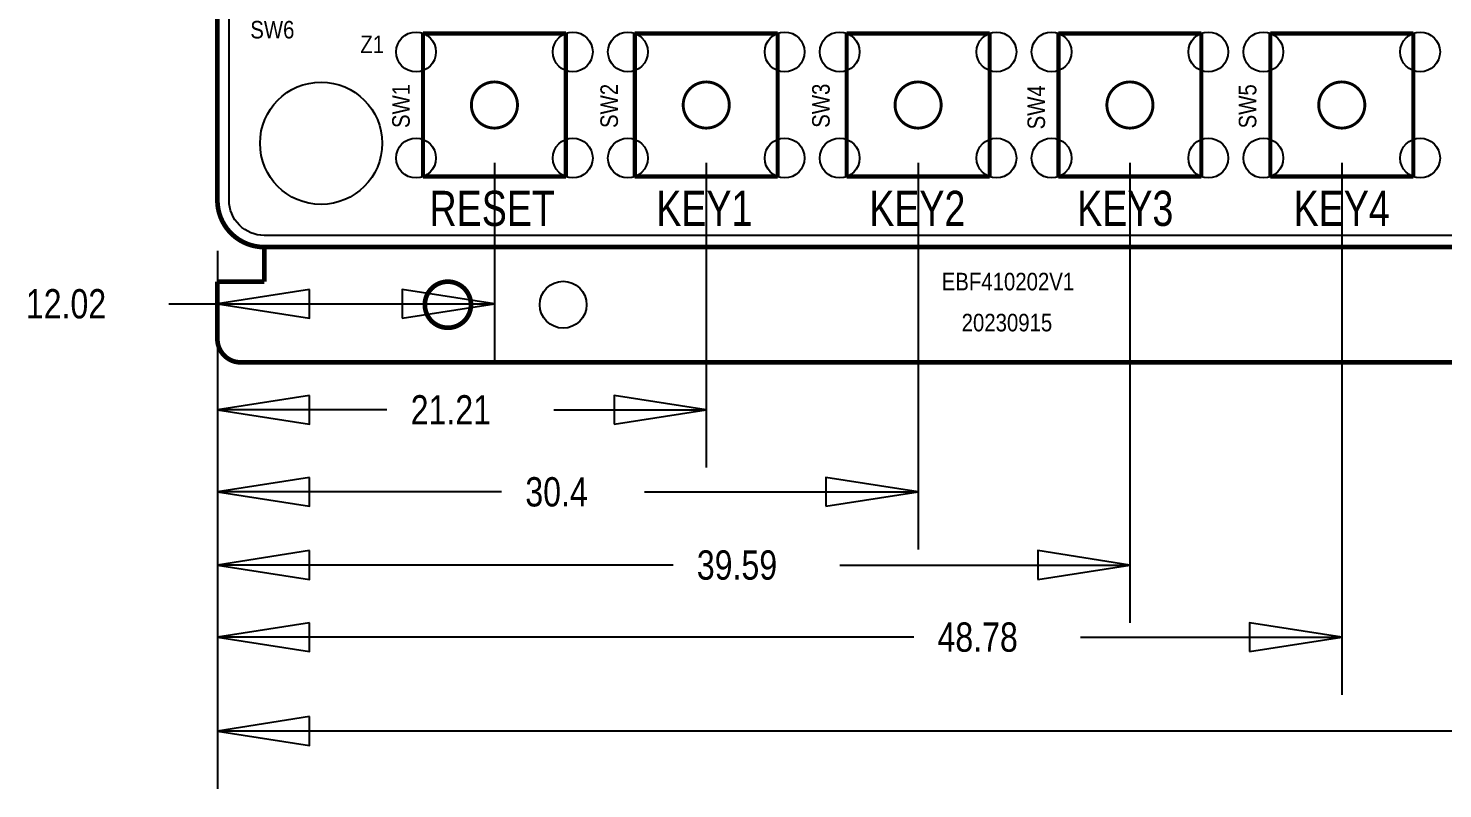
# Model space of a CAD drawing. Extents: x -25 to 204, y -24 to 158.
# Drawn here: x -8.2 to 53.2, y -23.5 to 9.5 of the extents above; entities that cross this region are included whole.
import ezdxf
from ezdxf.enums import TextEntityAlignment as Align

# ---------------------------------------------------------------- set-up
doc = ezdxf.new("R2010")
doc.units = 0
for name, color, linetype in [('BG_DESIGN_OUTLINE', 85, 'CONTINUOUS'), ('BG_DIMENSION', 2, 'CONTINUOUS'), ('BG_OUTLINE', 3, 'CONTINUOUS'), ('BG_SILKSCREEN_TOP', 7, 'CONTINUOUS'), ('PG_SILKSCREEN_TOP', 254, 'CONTINUOUS'), ('PIN_SOLDERMASK_TOP', 92, 'CONTINUOUS'), ('RD_SILKSCREEN_TOP', 7, 'CONTINUOUS'), ('RKI_ALL', 43, 'CONTINUOUS')]:
    doc.layers.add(name, color=color, linetype=linetype)

msp = doc.modelspace()

# ---------------------------------------------------------------- linework, layer by layer
at = {"layer": 'BG_DESIGN_OUTLINE'}
msp.add_lwpolyline([(0.007595, 117.940607), (0.007595, 2.004593, 0.414214), (2.039595, -0.027407), (173.975497, -0.027407, 0.414218), (176.007497, 2.004593), (176.007497, 117.940607, 0.414214), (173.975497, 119.972607), (2.039595, 119.972607, 0.414209)], format="xyb", close=True, dxfattribs=at)
at = {"layer": 'BG_DIMENSION'}
for points in [[(12.026113, 3.631895), (12.026113, -4.985588)], [(21.216112, 3.631895), (21.216112, -9.584309)], [(30.406111, 3.631997), (30.406111, -13.139293)], [(39.596111, 3.631895), (39.596111, -16.313302)], [(48.786009, 3.631895), (48.786009, -19.437502)], [(0.005994, -0.192202), (0.005994, -23.511205)], [(0.007595, -0.495503), (0.007595, -19.437502)], [(0.007595, -0.495503), (0.007595, -16.313302)], [(0.007595, -0.495503), (0.007595, -13.139293)], [(0.007595, -0.495503), (0.007595, -4.985588)], [(0.007595, -0.495503), (0.007595, -9.584309)], [(4.007612, -1.860601), (0.007595, -2.485492), (4.007612, -3.110408), (4.007612, -1.860601)], [(8.026095, -3.110408), (12.026113, -2.485492), (8.026095, -1.860601), (8.026095, -3.110408)], [(-2.091309, -2.485492), (0.007595, -2.485492)], [(0.007595, -2.485492), (12.026113, -2.485492)], [(4.007612, -6.459296), (0.007595, -7.084212), (4.007612, -7.709103), (4.007612, -6.459296)], [(17.216095, -7.709103), (21.216112, -7.084212), (17.216095, -6.459296), (17.216095, -7.709103)], [(7.365009, -7.084212), (0.007595, -7.084212)], [(14.604009, -7.084212), (21.216112, -7.084212)], [(4.007612, -10.014306), (0.007595, -10.639196), (4.007612, -11.264113), (4.007612, -10.014306)], [(26.406094, -11.264113), (30.406111, -10.639196), (26.406094, -10.014306), (26.406094, -11.264113)], [(12.337999, -10.639196), (0.007595, -10.639196)], [(18.535599, -10.639196), (30.406111, -10.639196)], [(4.007612, -13.18829), (0.007595, -13.813206), (4.007612, -14.438097), (4.007612, -13.18829)], [(35.596093, -14.438097), (39.596111, -13.813206), (35.596093, -13.18829), (35.596093, -14.438097)], [(19.778091, -13.813206), (0.007595, -13.813206)], [(27.017091, -13.813206), (39.596111, -13.813206)], [(4.007612, -16.31249), (0.007595, -16.937406), (4.007612, -17.562297), (4.007612, -16.31249)], [(44.785991, -17.562297), (48.786009, -16.937406), (44.785991, -16.31249), (44.785991, -17.562297)], [(30.21899, -16.937406), (0.007595, -16.937406)], [(37.45799, -16.937406), (48.786009, -16.937406)], [(4.006012, -20.386192), (0.005994, -21.011109), (4.006012, -21.635999), (4.006012, -20.386192)], [(58.774889, -21.011109), (0.005994, -21.011109)]]:
    msp.add_lwpolyline(points, dxfattribs=at)
at = {"layer": 'BG_OUTLINE', "const_width": 0.2032}
for points in [[(0.007595, 117.940607), (0.007595, 2.004593, 0.414214), (2.039595, -0.027407), (173.975497, -0.027407, 0.414218), (176.007497, 2.004593), (176.007497, 117.940607, 0.414214), (173.975497, 119.972607), (2.039595, 119.972607, 0.414209), (0.007595, 117.940607)], [(176.007497, -1.527404), (176.007497, -4.011397, -0.414214), (174.991497, -5.027397), (1.023595, -5.027397, -0.414214), (0.007595, -4.011397), (0.007595, -1.527404)], [(11.007573, -2.527402, 1), (9.007577, -2.527402, 1), (11.007573, -2.527402)]]:
    msp.add_lwpolyline(points, format="xyb", dxfattribs=at)
for points in [[(2.039595, -0.027407), (2.039595, -1.527404)], [(2.039595, -1.527404), (0.007595, -1.527404)]]:
    msp.add_lwpolyline(points, dxfattribs=at)
at = {"layer": 'PG_SILKSCREEN_TOP', "const_width": 0.1778}
for points in [[(8.926043, 9.232163), (8.926043, 3.032023)], [(15.126183, 9.232163), (8.926043, 9.232163)], [(15.126183, 3.032023), (15.126183, 9.232163)], [(18.116042, 9.232163), (18.116042, 3.032023)], [(24.316182, 9.232163), (18.116042, 9.232163)], [(24.316182, 3.032023), (24.316182, 9.232163)], [(27.306041, 9.232163), (27.306041, 3.032023)], [(33.506181, 9.232163), (27.306041, 9.232163)], [(33.506181, 3.032023), (33.506181, 9.232163)], [(36.496041, 9.232163), (36.496041, 3.032023)], [(42.696181, 9.232163), (36.496041, 9.232163)], [(42.696181, 3.032023), (42.696181, 9.232163)], [(45.685939, 9.232163), (45.685939, 3.032023)], [(51.886079, 9.232163), (45.685939, 9.232163)], [(51.886079, 3.032023), (51.886079, 9.232163)], [(8.926043, 3.032023), (15.126183, 3.032023)], [(18.116042, 3.032023), (24.316182, 3.032023)], [(27.306041, 3.032023), (33.506181, 3.032023)], [(36.496041, 3.032023), (42.696181, 3.032023)], [(45.685939, 3.032023), (51.886079, 3.032023)]]:
    msp.add_lwpolyline(points, dxfattribs=at)
at = {"layer": 'PG_SILKSCREEN_TOP', "const_width": 0.127}
for points in [[(13.026111, 6.132093, 1), (11.026115, 6.132093, 1), (13.026111, 6.132093)], [(22.21611, 6.132093, 1), (20.216114, 6.132093, 1), (22.21611, 6.132093)], [(31.406109, 6.132093, 1), (29.406113, 6.132093, 1), (31.406109, 6.132093)], [(40.596109, 6.132093, 1), (38.596113, 6.132093, 1), (40.596109, 6.132093)], [(49.786007, 6.132093, 1), (47.786011, 6.132093, 1), (49.786007, 6.132093)]]:
    msp.add_lwpolyline(points, format="xyb", dxfattribs=at)
at = {"layer": 'PIN_SOLDERMASK_TOP'}
for centre, radius in [((8.626069, 8.432063), 0.8636), ((15.426157, 8.432063), 0.8636), ((17.816068, 8.432063), 0.8636), ((24.616156, 8.432063), 0.8636), ((27.006067, 8.432063), 0.8636), ((33.806155, 8.432063), 0.8636), ((36.196067, 8.432063), 0.8636), ((42.996155, 8.432063), 0.8636), ((45.385965, 8.432063), 0.8636), ((52.186053, 8.432063), 0.8636), ((4.507509, 4.472407), 2.649995), ((8.626069, 3.832123), 0.8636), ((15.426157, 3.832123), 0.8636), ((17.816068, 3.832123), 0.8636), ((24.616156, 3.832123), 0.8636), ((27.006067, 3.832123), 0.8636), ((33.806155, 3.832123), 0.8636), ((36.196067, 3.832123), 0.8636), ((42.996155, 3.832123), 0.8636), ((45.385965, 3.832123), 0.8636), ((52.186053, 3.832123), 0.8636), ((15.007565, -2.527402), 1.016)]:
    msp.add_circle(centre, radius, dxfattribs=at)
at = {"layer": 'RKI_ALL'}
msp.add_lwpolyline([(0.515595, 2.004593), (0.515595, 117.940607, -0.414207), (2.039595, 119.464607), (173.975497, 119.464607, -0.414214), (175.499497, 117.940607), (175.499497, 2.004593, -0.41422), (173.975497, 0.480593), (2.039595, 0.480593, -0.414214)], format="xyb", close=True, dxfattribs=at)

# ---------------------------------------------------------------- texts
at = {"layer": 'BG_DIMENSION', "width": 0.82}
for s, p in [('12.02', (-8.301609, -3.120492)), ('21.21', (8.393709, -7.719212)), ('30.4', (13.366699, -11.274196)), ('39.59', (20.806791, -14.448206)), ('48.78', (31.24769, -17.572406))]:
    msp.add_text(s, height=1.27, dxfattribs=at).set_placement(p)
at = {"layer": 'BG_SILKSCREEN_TOP'}
for s, height, width, p in [('RESET', 1.524, 0.8, (9.212301, 0.888009)), ('KEY1', 1.524, 0.8, (19.047993, 0.888009)), ('KEY2', 1.524, 0.8, (28.288209, 0.888009)), ('KEY3', 1.524, 0.8, (37.309806, 0.888009)), ('KEY4', 1.524, 0.8, (46.698205, 0.888009)), ('EBF410202V1', 0.762, 0.866667, (31.4325, -1.905)), ('20230915', 0.762, 0.866667, (32.2961, -3.683))]:
    msp.add_text(s, height=height, dxfattribs=dict(at, width=width)).set_placement(p)
at = {"layer": 'RD_SILKSCREEN_TOP', "width": 0.866667}
for s, p in [('SW6', (1.4351, 9.017)), ('Z1', (6.2103, 8.382))]:
    msp.add_text(s, height=0.762, dxfattribs=at).set_placement(p)
for s, p in [('SW1', (8.353603, 6.091199)), ('SW2', (17.385309, 6.092393)), ('SW3', (26.570889, 6.101105))]:
    msp.add_text(s, height=0.762, rotation=90, dxfattribs=at).set_placement(p, align=Align.CENTER)
for s, p in [('SW4', (35.913797, 5.075199)), ('SW5', (45.080403, 5.117795))]:
    msp.add_text(s, height=0.762, rotation=90, dxfattribs=at).set_placement(p)

doc.saveas('drawing.dxf')
